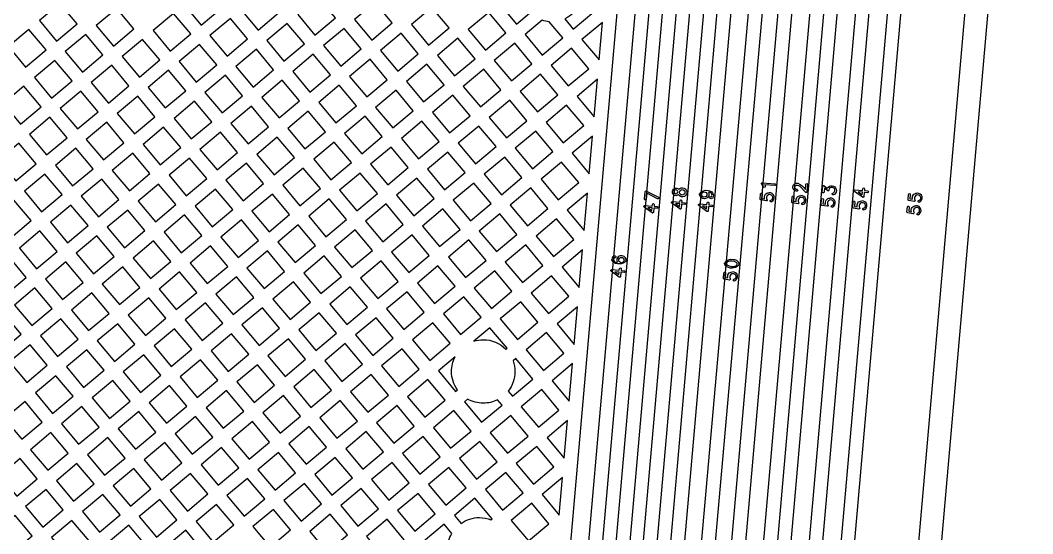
# Model space of a CAD drawing. Extents: x 592 to 965, y 89 to 353.
# Drawn here: x 671.8 to 677.47, y 162.27 to 165.14 of the extents above; entities that cross this region are included whole.
import ezdxf

# ---------------------------------------------------------------- set-up
doc = ezdxf.new("R2010")
doc.units = 0
doc.layers.add('bak_bak_ttr1-bcq8120', color=8, linetype='Continuous')
doc.layers.add('biaozhu1', color=4, linetype='Continuous')

msp = doc.modelspace()

# ---------------------------------------------------------------- linework, layer by layer
at = {"layer": 'bak_bak_ttr1-bcq8120'}
for p, q in [((675.0628, 165.1283), (674.9484, 165.0324)), ((675.0444, 164.9181), (675.0628, 165.1283)), ((674.9484, 165.0324), (675.0444, 164.9181)), ((675.0349, 164.8098), (674.9206, 164.7139)), ((675.0165, 164.5996), (675.0349, 164.8098)), ((674.9206, 164.7139), (675.0165, 164.5996)), ((675.007, 164.4914), (674.8926, 164.3954)), ((674.9886, 164.2809), (675.007, 164.4914)), ((674.8926, 164.3954), (674.9886, 164.2809)), ((674.9792, 164.1729), (674.8649, 164.077)), ((674.9608, 163.9627), (674.9792, 164.1729)), ((674.8649, 164.077), (674.9608, 163.9627)), ((674.9513, 163.8543), (674.837, 163.7584)), ((674.9329, 163.6441), (674.9513, 163.8543)), ((674.837, 163.7584), (674.9329, 163.6441)), ((674.9235, 163.536), (674.809, 163.4399)), ((674.905, 163.3255), (674.9235, 163.536)), ((674.809, 163.4399), (674.905, 163.3255)), ((674.2373, 163.2552), (674.1443, 163.1771)), ((674.8956, 163.2174), (674.7813, 163.1215)), ((674.8772, 163.0072), (674.8956, 163.2174)), ((674.7813, 163.1215), (674.8772, 163.0072)), ((674.8677, 162.8988), (674.7534, 162.8029)), ((674.8493, 162.6887), (674.8677, 162.8988)), ((674.7534, 162.8029), (674.8493, 162.6887)), ((674.8399, 162.5805), (674.7254, 162.4845)), ((674.8214, 162.37), (674.8399, 162.5805)), ((674.7254, 162.4845), (674.8214, 162.37))]:
    msp.add_line(p, q, dxfattribs=at)
for points in [[(673.9996, 131.6772), (673.4184, 138.3529, 0.202802), (673.3463, 138.489), (673.2181, 138.5964, -0.199128), (673.0804, 138.8606), (672.2593, 148.2537, 0.017113), (672.2539, 148.4519, -0.039821), (672.2661, 149.1216, -0.099203), (672.9533, 151.4668, 0.100668), (675.8944, 161.397), (676.3737, 166.876, 0.152457), (673.0656, 182.0024, -0.019293), (673.0643, 182.0049, -0.026028), (672.8267, 182.4844, -0.006369), (672.6688, 182.9035, -0.010433), (672.6684, 182.9048), (672.568, 183.1892, -0.026059), (672.3852, 183.8632, -0.055622), (672.2339, 185.3461), (672.2339, 185.3648)], [(672.3101, 185.3463, 0.093108), (672.7399, 182.931, 0.006371), (672.8972, 182.5134, 0.026097), (673.1321, 182.0399, -0.019203), (673.1334, 182.0374), (673.2033, 181.9132, -0.151027), (676.4497, 166.8693), (675.9704, 161.3904, -0.100695), (673.0193, 151.4286, 0.099104), (672.342, 149.1142, 0.002642), (672.338, 149.0716, -0.010688), (672.3379, 149.0703, 0.037153), (672.33, 148.4566, -0.017231), (672.3355, 148.2518), (673.1563, 138.8673, 0.199163), (673.2671, 138.6549), (673.3997, 138.5435, -0.196143), (673.4943, 138.3596), (674.0755, 131.6839, -0.24441)], [(673.656, 130.3634, 0.134951), (673.7698, 130.4545, -0.010365), (673.7821, 130.4707), (673.9281, 130.6531, 0.117095), (674.0893, 130.9941, 0.092369), (674.1552, 131.6698), (673.566, 138.4172, 0.202571), (673.4816, 138.5768), (673.3631, 138.6739, -0.199679), (673.2388, 138.9119), (672.4141, 148.3471, -0.043095), (672.418, 149.1082, -0.099118), (673.0873, 151.3941, 0.100705), (676.0465, 161.3863), (676.5256, 166.8627, 0.151028), (673.2699, 181.9506, -0.064524), (672.6871, 183.3951, -0.009781), (672.6316, 183.6256, -0.062544), (672.3898, 185.0627, -0.010738), (672.3864, 185.3446, -0.008233), (672.3863, 185.3458)], [(672.9546, 130.255), (673.0528, 130.3501), (673.6636, 131.0781, 0.198766), (673.8471, 131.6605), (673.278, 138.2039, 0.197561), (673.1439, 138.4596), (673.0292, 138.5558, -0.198985), (672.9224, 138.7607), (672.1106, 148.0437, -0.035371), (672.0938, 149.0777), (672.1004, 149.1768, -0.099164), (672.7951, 151.5485, 0.10071), (675.7173, 161.4148), (676.1964, 166.8915, 0.151029), (672.9817, 181.7887, -0.014202), (672.8131, 182.1099, -0.026806), (672.8114, 182.1135, -0.016277), (672.4047, 183.1949, -0.021433), (672.4038, 183.1979, -0.018314), (672.4029, 183.2004), (672.3738, 183.2873, -0.003328), (672.3527, 183.3689, -0.071669), (672.0812, 185.3103, -0.010882), (672.0811, 185.3117)], [(674.3503, 131.4985), (673.7421, 138.4535, 0.199156), (673.6052, 138.716), (673.5239, 138.7841, -0.201314), (673.4113, 139.0028), (672.6035, 148.2382, -0.021495), (672.5786, 148.8009, -0.016298), (672.5937, 149.0771, -0.024188), (672.5944, 149.0818, -0.025234), (672.5945, 149.0869), (672.5959, 149.0983, -0.098851), (673.2448, 151.311, 0.01664), (674.0147, 152.8832, 0.083893), (676.2233, 161.368), (676.703, 166.85, 0.151001), (673.4248, 182.0378, -0.021769), (673.1937, 182.4945), (673.1757, 182.5346, -0.048528), (672.8165, 183.6156), (672.8021, 183.6769, -0.062745), (672.5676, 185.0748, -0.003103), (672.5656, 185.1533, -0.017165), (672.5656, 185.1566)], [(671.7559, 149.234, -0.096675), (672.4942, 151.7075, 0.010848), (672.9913, 152.6938), (673.0775, 152.8749, 0.089488), (675.3634, 161.2753), (675.8573, 166.9214, 0.021032), (675.9539, 169.0602, 0.099026), (673.541, 179.8855, -0.066765), (673.5377, 179.8951, 0.067229), (673.528, 179.9241), (673.1203, 180.7963), (673.0288, 180.9811), (672.8826, 181.2638, 0.004782), (672.8503, 181.3236, -0.019197), (672.849, 181.3261), (672.7252, 181.5504, -0.02358), (672.6873, 181.6262, -0.030149), (671.9327, 183.6668, -0.018673)], [(672.0064, 183.6863, 0.030112), (672.757, 181.6569, 0.023636), (672.7918, 181.5874), (673.0292, 181.1517), (673.2249, 180.755), (673.5994, 179.951, -0.050793), (673.6116, 179.9143, -0.099014), (676.0301, 169.061, -0.021041), (675.9333, 166.9148), (675.4389, 161.2643, -0.089443), (673.1463, 152.8421), (673.0601, 152.661, -0.010846), (672.5616, 151.672, 0.096888), (671.831, 149.2208, 0.05542), (671.8148, 148.5391), (672.6708, 138.7144, 0.197387), (672.8176, 138.4343), (672.9331, 138.3373, -0.198696), (673.0553, 138.1025), (673.6132, 131.7057, -0.197471)], [(674.5393, 131.3917), (673.8974, 138.7314), (673.6506, 138.9384, -0.204166), (673.585, 139.0613), (672.7791, 148.2726, -0.013815), (672.7592, 148.6242, -0.007886), (672.7592, 148.6295, -0.028747), (672.7725, 149.0772, -0.099079), (673.4024, 151.2282, 0.04925), (675.3822, 156.0426, 0.051156), (676.4004, 161.352), (676.8803, 166.837, 0.151035), (673.5769, 182.1303, -0.02147), (673.3563, 182.5674), (673.2931, 182.7135, -0.009537), (673.1895, 182.9767, -0.00749), (673.1877, 182.9813, -0.023126), (673.0314, 183.4849, -0.007378)], [(672.7854, 183.4208, 0.064527), (673.3584, 182.0004, -0.151028), (676.6268, 166.8539), (676.1472, 161.3723, -0.100652), (673.1772, 151.3467, 0.099858), (672.5176, 149.0816, 0.042411), (672.5158, 148.3498), (673.3401, 138.9207, 0.205813), (673.4326, 138.7481), (673.5459, 138.6555, -0.202486), (673.6672, 138.426), (674.2564, 131.6787, -0.092115)], [(672.9577, 183.4657, 0.06453), (673.5134, 182.0876, -0.15105), (676.8037, 166.836), (676.3245, 161.359, -0.100667), (673.3347, 151.2636, 0.099078), (672.6966, 149.0839, -0.029934), (672.6958, 149.078, -0.024023), (672.6951, 149.0733, -0.025292), (672.6949, 149.0682, 0.016225), (672.6802, 148.7999, 0.02145), (672.7047, 148.247), (673.5129, 139.0063, 0.195897), (673.5892, 138.862), (673.6705, 138.7939, -0.199139), (673.8433, 138.4624), (674.4515, 131.5074, -0.043701)], [(671.5571, 183.3899), (671.7927, 182.7642), (671.938, 182.2858), (672.0832, 181.9014), (672.6273, 180.8941), (672.7812, 180.5829), (673.2741, 179.532), (673.5981, 178.7341), (673.6996, 178.4097), (673.8345, 178.0734, -0.020449), (673.8609, 177.9985), (674.5983, 175.6146, -0.021391), (674.7939, 174.8694, -0.018068), (674.7945, 174.8669), (675.0457, 173.7033), (675.0884, 173.4515, -0.06386), (675.3905, 165.9562), (674.9961, 161.4556, -0.013295), (674.8352, 160.0732, -0.015157), (674.835, 160.0711), (674.7293, 159.4048, -0.004162), (674.6552, 158.9945), (674.2942, 157.5273, -0.018508), (673.8563, 155.9948)], [(672.4768, 183.2194, 0.016253), (672.8811, 182.1442, 0.014237), (673.0481, 181.8261, -0.151029), (676.2723, 166.8849), (675.7927, 161.4037, -0.100663), (672.8625, 151.513, 0.099115), (672.1764, 149.1712), (672.1699, 149.0731, 0.035525), (672.1869, 148.0454), (672.9984, 138.7673, 0.199015), (673.0781, 138.6142), (673.1929, 138.518, -0.200551), (673.3543, 138.2057), (673.9231, 131.6671, -0.198631)], [(671.9076, 148.6172), (671.942, 149.1748, -0.10023), (672.6979, 151.7343, 0.006003), (673.1097, 152.5354, -0.009108), (673.1101, 152.5363, 0.07953), (675.4645, 160.4819), (676.0957, 167.6056, 0.120524), (673.689, 180.0303), (673.3987, 180.6097, 0.00477), (673.1949, 181.0026, -0.011748), (673.1942, 181.004), (672.9796, 181.4076), (672.8738, 181.5973, -0.084497), (672.8695, 181.6094), (672.8526, 181.6885, 0.075143), (672.8292, 181.7489), (672.7285, 181.9278, -0.029876), (672.6921, 182.0021, -0.017103), (672.2596, 183.1475)], [(672.3328, 183.1689, 0.017099), (672.7636, 182.0286, 0.02755), (672.7934, 181.9677, -0.019357), (672.7949, 181.9653), (672.8972, 181.7833, -0.074734), (672.9276, 181.7017), (672.9432, 181.6294), (673.0466, 181.4441), (673.4682, 180.6411), (673.7589, 180.0608, -0.120663), (676.1707, 167.5857), (675.54, 160.4711, -0.079525), (673.1787, 152.5029, -0.006014), (672.7653, 151.6986, -0.011188), (672.7646, 151.6973, -0.023553), (672.7631, 151.6942, 0.108335), (672.0023, 148.9507), (671.9839, 148.6162), (672.8524, 138.6848, 0.199654), (672.9294, 138.5398), (673.0981, 138.3981, -0.203871), (673.2005, 138.1942), (673.7706, 131.6586, -0.198293)], [(673.5216, 183.1037, 0.009854), (673.6236, 182.8449, -0.008348), (673.6257, 182.8396), (673.68, 182.7145, 0.02177), (673.89, 182.2991, -0.008749), (673.8928, 182.2939, -0.048846), (676.0002, 177.5045, -0.101417), (677.2337, 166.7963), (676.7546, 161.3204, -0.100851), (673.7066, 151.0427, 0.097985), (673.1268, 149.0462, 0.029084), (673.1148, 148.6345, -0.007857), (673.1148, 148.6293, 0.013705), (673.1336, 148.2999, -0.009848), (673.1343, 148.2932), (673.9328, 139.1658), (674.1796, 138.9589, -0.204326), (674.2453, 138.8359), (674.8944, 131.4118, -0.043151)], [(673.7845, 156.0205, 0.01851), (674.2207, 157.5478), (674.5807, 159.0107, 0.004154), (674.6544, 159.4189, -0.010247), (674.6546, 159.4201, 0.004898), (674.7329, 159.9032, -0.010036), (674.7331, 159.9044), (674.7595, 160.0818, 0.013509), (674.922, 161.4824, -0.014147), (674.9222, 161.4843, -0.009856), (674.9239, 161.4975), (675.3145, 165.963, 0.063883), (675.0128, 173.4416)], [(675.0348, 172.6384, -0.021905), (675.2833, 170.0838, -0.177087), (675.2757, 170.0588, -0.174435), (675.2856, 170.035, -0.034705), (675.2131, 165.9722), (674.8187, 161.4704, -0.013308), (674.6587, 160.0961), (674.5536, 159.4341, -0.004071), (674.4817, 159.0357, -0.022558), (674.4811, 159.0324), (674.1215, 157.5711, -0.01851), (673.6873, 156.051)], [(675.4363, 172.123, -0.020492), (675.6319, 169.7026, -0.015601), (675.6474, 167.8536), (675.6332, 167.3822, -0.027765), (675.613, 166.7515), (675.1452, 161.4084, -0.007113), (675.0653, 160.6514, -0.015768), (675.0651, 160.6492, -0.005751), (674.9861, 160.0492, -0.029005), (674.9852, 160.0449, -0.023109), (674.9848, 160.0415), (674.9151, 159.5851), (674.8012, 158.9356), (674.3975, 157.1702), (674.0872, 156.1036, -0.009683)], [(674.0812, 156.3556), (674.3248, 157.1934, 0.014145), (674.3432, 157.2653), (674.7414, 159.0266), (674.8525, 159.675), (674.9106, 160.06, 0.005729), (674.9892, 160.656, -0.015759), (674.9894, 160.6582, 0.007175), (675.0697, 161.4196, -0.029645), (675.0704, 161.4239), (675.5372, 166.7595, 0.027774), (675.557, 167.382, -0.025136), (675.5571, 167.3857, 0.003043), (675.5688, 167.7446, -0.015475), (675.5688, 167.7468), (675.5713, 167.8581, 0.036058), (675.361, 172.1112, -0.017011)], [(674.4906, 152.328, 0.073346), (676.7202, 159.8771), (676.7208, 159.8839, -0.058275), (676.722, 159.8897, 0.001461), (676.7433, 160.0442), (676.744, 160.0519, -0.056197), (676.7451, 160.0575, 0.000838), (676.7567, 160.1441), (676.7574, 160.1527, -0.055413), (676.7585, 160.1581, 0.002971), (676.7981, 160.4754), (676.7992, 160.4877, -0.052136), (676.8002, 160.4928, 0.007617), (676.8843, 161.31), (677.3637, 166.7897, 0.007614), (677.4228, 167.6087, -0.052197), (677.4227, 167.614), (677.4509, 168.229, 0.006292), (677.4653, 168.9073), (677.4619, 169.6271, 0.011838), (677.4086, 170.9029, -0.077692)], [(672.8782, 152.811, 0.055503), (674.6797, 157.9954, 0.010914), (674.8042, 158.6041, -0.019632), (674.8048, 158.6069), (674.8917, 159.0009), (675.0175, 159.7444, -0.007919), (675.0803, 160.1174, 0.003698), (675.1263, 160.4742, -0.010178), (675.1264, 160.4754, 0.005283), (675.1853, 161.0095, -0.010457), (675.1855, 161.0108, 0.002851), (675.2114, 161.2865, -0.010389), (675.2115, 161.2878), (675.7055, 166.9344, 0.043155), (675.7083, 169.7052, -0.020659), (675.7081, 169.7082), (675.7028, 169.8311, 0.007211), (675.6531, 170.6864, -0.011017)], [(675.7292, 170.6905, -0.007211), (675.779, 169.833, -0.010839), (675.779, 169.8317), (675.7843, 169.7103, -0.043132), (675.7814, 166.9278), (675.261, 161.0007, -0.005283), (675.2019, 160.465, -0.010616), (675.2017, 160.4637, -0.003661), (675.1561, 160.1094, -0.027013), (675.1556, 160.1054, 0.007983), (675.0926, 159.7318, -0.010647), (675.0924, 159.7304), (674.95, 158.902), (674.879, 158.5892, -0.010933), (674.7534, 157.9762, -0.056062), (672.922, 152.726, -0.008808)], [(674.1443, 163.1771), (674.2405, 163.0624), (674.2505, 163.0707, -0.155795), (674.2176, 163.1738, -0.119455), (674.2373, 163.2552)]]:
    msp.add_lwpolyline(points, format="xyb", dxfattribs=at)
for points in [[(672.719, 165.2275), (672.8154, 165.1126), (672.9302, 165.209), (672.8338, 165.3238)], [(673.0376, 165.1996), (673.1339, 165.0847), (673.2487, 165.181), (673.1523, 165.2959)], [(673.356, 165.1716), (673.4523, 165.0569), (673.5671, 165.1533), (673.4708, 165.268)], [(671.9089, 165.1379), (672.0053, 165.023), (672.1202, 165.1194), (672.0238, 165.2342)], [(673.6745, 165.1439), (673.7708, 165.029), (673.8857, 165.1254), (673.7893, 165.2403)], [(673.993, 165.116), (674.0894, 165.0012), (674.2041, 165.0974), (674.1077, 165.2122)], [(672.2275, 165.11), (672.3238, 164.9953), (672.4385, 165.0915), (672.3422, 165.2062)], [(672.5458, 165.0821), (672.6422, 164.9673), (672.757, 165.0637), (672.6606, 165.1785)], [(674.3114, 165.088), (674.4077, 164.9733), (674.5226, 165.0697), (674.4263, 165.1844)], [(672.8644, 165.0543), (672.9607, 164.9394), (673.0756, 165.0358), (672.9792, 165.1506)], [(673.1829, 165.0264), (673.2792, 164.9117), (673.3939, 165.0079), (673.2976, 165.1226)], [(671.7357, 164.9925), (671.8321, 164.8777), (671.9469, 164.974), (671.8506, 165.0889)], [(672.0543, 164.9647), (672.1505, 164.85), (672.2654, 164.9463), (672.1691, 165.061)], [(673.5012, 164.9985), (673.5976, 164.8837), (673.7124, 164.98), (673.6161, 165.0949)], [(673.8198, 164.9706), (673.9162, 164.8558), (674.031, 164.9522), (673.9347, 165.067)], [(672.3727, 164.9369), (672.4691, 164.8221), (672.5838, 164.9183), (672.4874, 165.0332)], [(672.6912, 164.9089), (672.7875, 164.7941), (672.9024, 164.8904), (672.806, 165.0053)], [(674.1384, 164.9428), (674.2347, 164.8281), (674.3493, 164.9243), (674.2531, 165.039)], [(674.4567, 164.9149), (674.553, 164.8001), (674.6679, 164.8965), (674.5716, 165.0113)], [(674.7753, 164.8871), (674.8717, 164.7723), (674.9864, 164.8686), (674.8901, 164.9834)], [(673.0097, 164.881), (673.106, 164.7663), (673.2208, 164.8627), (673.1245, 164.9774)], [(673.3281, 164.8533), (673.4245, 164.7384), (673.5392, 164.8347), (673.4429, 164.9495)], [(671.881, 164.8193), (671.9773, 164.7046), (672.0922, 164.801), (671.9959, 164.9157)], [(672.1995, 164.7916), (672.2959, 164.6767), (672.4107, 164.7731), (672.3144, 164.8879)], [(673.6466, 164.8253), (673.7429, 164.7105), (673.8578, 164.8068), (673.7614, 164.9217)], [(673.9651, 164.7974), (674.0614, 164.6827), (674.1763, 164.7791), (674.08, 164.8938)], [(672.5181, 164.7637), (672.6145, 164.6489), (672.7291, 164.7451), (672.6328, 164.8599)], [(672.8365, 164.7357), (672.9328, 164.621), (673.0476, 164.7173), (672.9513, 164.8321)], [(674.2836, 164.7697), (674.38, 164.6549), (674.4947, 164.7511), (674.3983, 164.8659)], [(674.602, 164.7417), (674.6984, 164.6268), (674.8133, 164.7233), (674.7169, 164.8381)], [(671.7079, 164.674), (671.8042, 164.5593), (671.9189, 164.6556), (671.8227, 164.7703)], [(673.155, 164.708), (673.2513, 164.5931), (673.3661, 164.6895), (673.2698, 164.8043)], [(673.4735, 164.6801), (673.5699, 164.5652), (673.6846, 164.6615), (673.5882, 164.7763)], [(672.0263, 164.6462), (672.1226, 164.5314), (672.2375, 164.6277), (672.1411, 164.7426)], [(672.3449, 164.6184), (672.4412, 164.5035), (672.5561, 164.5999), (672.4597, 164.7147)], [(673.7919, 164.6521), (673.8882, 164.5373), (674.003, 164.6337), (673.9068, 164.7485)], [(674.1104, 164.6243), (674.2067, 164.5095), (674.3216, 164.6059), (674.2253, 164.7207)], [(672.6634, 164.5905), (672.7597, 164.4758), (672.8744, 164.572), (672.7781, 164.6867)], [(672.9817, 164.5626), (673.0781, 164.4478), (673.1929, 164.5441), (673.0966, 164.659)], [(674.429, 164.5965), (674.5253, 164.4817), (674.64, 164.5779), (674.5436, 164.6927)], [(674.7474, 164.5685), (674.8436, 164.4538), (674.9585, 164.5502), (674.8623, 164.6649)], [(671.8532, 164.501), (671.9495, 164.3861), (672.0643, 164.4824), (671.9679, 164.5972)], [(673.3003, 164.5347), (673.3967, 164.4199), (673.5115, 164.5162), (673.4151, 164.6311)], [(673.6188, 164.5068), (673.7151, 164.3921), (673.8298, 164.4884), (673.7336, 164.6031)], [(672.1716, 164.473), (672.268, 164.3581), (672.3829, 164.4545), (672.2865, 164.5694)], [(672.4902, 164.4451), (672.5865, 164.3304), (672.7013, 164.4268), (672.6051, 164.5415)], [(673.9372, 164.479), (674.0335, 164.3642), (674.1484, 164.4605), (674.052, 164.5753)], [(674.2557, 164.4511), (674.3521, 164.3363), (674.467, 164.4327), (674.3706, 164.5475)], [(672.8087, 164.4174), (672.905, 164.3026), (673.0197, 164.3988), (672.9234, 164.5136)], [(673.1271, 164.3894), (673.2234, 164.2745), (673.3383, 164.3709), (673.2419, 164.4858)], [(674.5743, 164.4233), (674.6706, 164.3086), (674.7852, 164.4048), (674.689, 164.5195)], [(671.6799, 164.3556), (671.7763, 164.2407), (671.8912, 164.3371), (671.7948, 164.452)], [(671.9985, 164.3277), (672.0949, 164.2129), (672.2096, 164.3092), (672.1133, 164.424)], [(673.4456, 164.3615), (673.5419, 164.2468), (673.6567, 164.3431), (673.5605, 164.4579)], [(673.7641, 164.3337), (673.8604, 164.2189), (673.9751, 164.3152), (673.8788, 164.43)], [(672.317, 164.2998), (672.4132, 164.185), (672.5281, 164.2814), (672.4318, 164.3962)], [(672.6355, 164.272), (672.7318, 164.1572), (672.8467, 164.2536), (672.7503, 164.3684)], [(674.0825, 164.3058), (674.1789, 164.1909), (674.2937, 164.2873), (674.1974, 164.4021)], [(674.4011, 164.2779), (674.4973, 164.1632), (674.6122, 164.2596), (674.5159, 164.3743)], [(672.954, 164.2442), (673.0504, 164.1293), (673.1651, 164.2256), (673.0687, 164.3404)], [(673.2724, 164.2162), (673.3687, 164.1014), (673.4836, 164.1978), (673.3873, 164.3125)], [(674.7196, 164.2502), (674.8159, 164.1353), (674.9306, 164.2316), (674.8342, 164.3464)], [(671.8253, 164.1824), (671.9216, 164.0675), (672.0365, 164.1639), (671.9401, 164.2787)], [(672.1439, 164.1545), (672.2401, 164.0398), (672.3549, 164.1361), (672.2586, 164.2508)], [(673.5909, 164.1884), (673.6872, 164.0736), (673.8021, 164.1699), (673.7057, 164.2848)], [(673.9094, 164.1605), (674.0058, 164.0457), (674.1205, 164.1419), (674.0241, 164.2568)], [(672.4622, 164.1267), (672.5586, 164.0118), (672.6734, 164.1082), (672.5771, 164.2231)], [(672.7808, 164.0988), (672.8772, 163.984), (672.992, 164.0804), (672.8957, 164.1952)], [(674.2278, 164.1326), (674.3241, 164.0178), (674.439, 164.1142), (674.3427, 164.2289)], [(674.5463, 164.1048), (674.6427, 163.99), (674.7576, 164.0864), (674.6612, 164.2012)], [(671.6522, 164.0372), (671.7486, 163.9223), (671.8633, 164.0185), (671.7669, 164.1334)], [(673.0994, 164.071), (673.1957, 163.9562), (673.3103, 164.0524), (673.214, 164.1672)], [(673.4177, 164.043), (673.514, 163.9282), (673.6289, 164.0246), (673.5325, 164.1394)], [(671.9706, 164.0091), (672.0669, 163.8944), (672.1817, 163.9908), (672.0855, 164.1055)], [(672.2891, 163.9814), (672.3855, 163.8666), (672.5002, 163.9629), (672.4038, 164.0777)], [(673.7362, 164.0152), (673.8326, 163.9004), (673.9474, 163.9967), (673.851, 164.1116)], [(674.0548, 163.9873), (674.151, 163.8726), (674.2657, 163.9689), (674.1695, 164.0836)], [(672.6076, 163.9535), (672.7039, 163.8386), (672.8188, 163.935), (672.7224, 164.0498)], [(672.9261, 163.9256), (673.0224, 163.8109), (673.1373, 163.9072), (673.041, 164.022)], [(674.3731, 163.9595), (674.4694, 163.8446), (674.5843, 163.941), (674.4879, 164.0558)], [(674.6917, 163.9316), (674.788, 163.8168), (674.9029, 163.9132), (674.8065, 164.028)], [(673.2446, 163.8978), (673.341, 163.783), (673.4556, 163.8792), (673.3593, 163.9941)], [(673.563, 163.8699), (673.6594, 163.755), (673.7742, 163.8514), (673.6779, 163.9662)], [(671.7976, 163.8639), (671.8938, 163.7492), (672.0085, 163.8454), (671.9122, 163.9602)], [(672.1159, 163.836), (672.2122, 163.7212), (672.3271, 163.8176), (672.2307, 163.9324)], [(673.8816, 163.842), (673.9778, 163.7273), (674.0927, 163.8236), (673.9964, 163.9383)], [(674.2, 163.8142), (674.2964, 163.6994), (674.4111, 163.7956), (674.3147, 163.9105)], [(672.4344, 163.8082), (672.5308, 163.6934), (672.6455, 163.7896), (672.5492, 163.9045)], [(672.7529, 163.7802), (672.8492, 163.6655), (672.9641, 163.7619), (672.8678, 163.8766)], [(673.0714, 163.7525), (673.1678, 163.6377), (673.2826, 163.7341), (673.1863, 163.8489)], [(674.5184, 163.7862), (674.6148, 163.6714), (674.7296, 163.7678), (674.6333, 163.8826)], [(671.6244, 163.7186), (671.7207, 163.6039), (671.8355, 163.7003), (671.7392, 163.815)], [(673.39, 163.7247), (673.4863, 163.6098), (673.601, 163.706), (673.5046, 163.8209)], [(673.7083, 163.6966), (673.8046, 163.5819), (673.9195, 163.6783), (673.8232, 163.793)], [(671.9428, 163.6909), (672.0392, 163.576), (672.1538, 163.6722), (672.0575, 163.7871)], [(672.2612, 163.6628), (672.3576, 163.548), (672.4724, 163.6444), (672.3761, 163.7592)], [(674.0268, 163.6689), (674.1232, 163.5541), (674.238, 163.6504), (674.1416, 163.7653)], [(674.3454, 163.641), (674.4417, 163.5262), (674.5564, 163.6224), (674.46, 163.7373)], [(672.5798, 163.635), (672.6761, 163.5202), (672.7908, 163.6165), (672.6945, 163.7313)], [(672.8982, 163.6071), (672.9945, 163.4923), (673.1094, 163.5887), (673.013, 163.7035)], [(674.6638, 163.613), (674.76, 163.4983), (674.8749, 163.5947), (674.7786, 163.7094)], [(671.7696, 163.5455), (671.866, 163.4307), (671.9808, 163.527), (671.8845, 163.6419)], [(673.2167, 163.5793), (673.3131, 163.4645), (673.4279, 163.5608), (673.3316, 163.6757)], [(673.5353, 163.5514), (673.6316, 163.4367), (673.7462, 163.5329), (673.65, 163.6477)], [(672.0882, 163.5176), (672.1845, 163.4028), (672.2992, 163.499), (672.2028, 163.6138)], [(672.4065, 163.4896), (672.5028, 163.3748), (672.6177, 163.4712), (672.5214, 163.586)], [(673.8536, 163.5235), (673.9499, 163.4087), (674.0648, 163.5051), (673.9684, 163.6199)], [(674.1722, 163.4957), (674.2685, 163.3809), (674.3833, 163.4772), (674.287, 163.592)], [(672.7251, 163.4619), (672.8214, 163.3471), (672.9361, 163.4433), (672.8398, 163.5581)], [(673.0435, 163.4339), (673.1399, 163.3191), (673.2547, 163.4155), (673.1584, 163.5303)], [(674.4907, 163.4678), (674.587, 163.3531), (674.7016, 163.4493), (674.6054, 163.564)], [(671.5964, 163.4002), (671.6928, 163.2853), (671.8076, 163.3817), (671.7113, 163.4966)], [(671.915, 163.3723), (672.0113, 163.2575), (672.1262, 163.3538), (672.0298, 163.4687)], [(673.3621, 163.4061), (673.4583, 163.2914), (673.5732, 163.3877), (673.4769, 163.5025)], [(673.6805, 163.3784), (673.7769, 163.2635), (673.8916, 163.3597), (673.7952, 163.4746)], [(672.2335, 163.3444), (672.3298, 163.2297), (672.4445, 163.3259), (672.3482, 163.4406)], [(672.5518, 163.3165), (672.6481, 163.2017), (672.763, 163.2981), (672.6667, 163.4129)], [(673.9989, 163.3503), (674.0953, 163.2355), (674.2102, 163.3319), (674.1138, 163.4467)], [(672.8704, 163.2887), (672.9667, 163.1738), (673.0815, 163.2701), (672.9851, 163.385)], [(673.1888, 163.2607), (673.2851, 163.146), (673.4, 163.2424), (673.3037, 163.3571)], [(674.6359, 163.2947), (674.7323, 163.1799), (674.847, 163.2761), (674.7506, 163.391)], [(671.7418, 163.227), (671.8381, 163.1121), (671.953, 163.2085), (671.8566, 163.3233)], [(672.0603, 163.1991), (672.1566, 163.0843), (672.2715, 163.1807), (672.1751, 163.2954)], [(673.5073, 163.233), (673.6037, 163.1182), (673.7185, 163.2145), (673.6222, 163.3294)], [(673.8259, 163.2051), (673.9223, 163.0903), (674.0369, 163.1865), (673.9405, 163.3013)], [(672.3788, 163.1713), (672.4751, 163.0565), (672.5898, 163.1527), (672.4935, 163.2675)], [(672.6971, 163.1433), (672.7935, 163.0285), (672.9084, 163.1249), (672.812, 163.2397)], [(673.0157, 163.1155), (673.112, 163.0007), (673.2267, 163.097), (673.1305, 163.2117)], [(673.3341, 163.0876), (673.4304, 162.9728), (673.5453, 163.0692), (673.4489, 163.184)], [(671.8871, 163.0538), (671.9834, 162.939), (672.0983, 163.0353), (672.0019, 163.1501)], [(672.2056, 163.026), (672.3019, 162.9112), (672.4167, 163.0075), (672.3204, 163.1223)], [(673.6527, 163.0598), (673.749, 162.9449), (673.8639, 163.0413), (673.7675, 163.1562)], [(673.9712, 163.0319), (674.0675, 162.9172), (674.1821, 163.0134), (674.0859, 163.1281)], [(672.5241, 162.9981), (672.6205, 162.8833), (672.7351, 162.9795), (672.6388, 163.0943)], [(672.8425, 162.9701), (672.9387, 162.8554), (673.0536, 162.9518), (672.9574, 163.0665)], [(674.6081, 162.9762), (674.7045, 162.8613), (674.8193, 162.9577), (674.7229, 163.0725)], [(671.714, 162.9085), (671.8103, 162.7937), (671.925, 162.89), (671.8287, 163.0048)], [(673.161, 162.9424), (673.2573, 162.8275), (673.3721, 162.9238), (673.2757, 163.0386)], [(673.4794, 162.9144), (673.5758, 162.7996), (673.6907, 162.896), (673.5943, 163.0108)], [(672.0324, 162.8806), (672.1287, 162.7658), (672.2436, 162.8622), (672.1472, 162.977)], [(672.3509, 162.8528), (672.4473, 162.7379), (672.5621, 162.8343), (672.4657, 162.9491)], [(673.798, 162.8866), (673.8943, 162.7719), (674.0091, 162.8682), (673.9129, 162.9829)], [(674.1165, 162.8588), (674.2128, 162.744), (674.3275, 162.8402), (674.2311, 162.955)], [(672.6694, 162.8249), (672.7657, 162.7102), (672.8804, 162.8064), (672.7841, 162.9211)], [(672.9877, 162.797), (673.0841, 162.6822), (673.199, 162.7785), (673.1026, 162.8934)], [(674.4348, 162.8308), (674.5312, 162.7159), (674.6461, 162.8123), (674.5497, 162.9272)], [(671.8593, 162.7354), (671.9556, 162.6206), (672.0703, 162.7168), (671.974, 162.8316)], [(673.3063, 162.7692), (673.4027, 162.6543), (673.5174, 162.7506), (673.421, 162.8654)], [(673.6248, 162.7412), (673.721, 162.6265), (673.8359, 162.7229), (673.7396, 162.8376)], [(672.1777, 162.7074), (672.2741, 162.5926), (672.3889, 162.689), (672.2925, 162.8038)], [(672.4963, 162.6796), (672.5925, 162.5649), (672.7073, 162.6612), (672.6111, 162.7759)], [(673.9432, 162.7135), (674.0396, 162.5986), (674.1545, 162.695), (674.0581, 162.8099)], [(674.2618, 162.6856), (674.3582, 162.5708), (674.4728, 162.667), (674.3765, 162.7818)], [(672.8147, 162.6518), (672.9111, 162.537), (673.0257, 162.6332), (672.9293, 162.748)], [(673.1331, 162.6238), (673.2294, 162.5089), (673.3443, 162.6053), (673.2479, 162.7202)], [(674.5802, 162.6576), (674.6764, 162.5428), (674.7913, 162.6393), (674.6951, 162.754)], [(671.686, 162.5899), (671.7823, 162.4752), (671.8972, 162.5716), (671.8009, 162.6864)], [(672.0046, 162.5622), (672.101, 162.4474), (672.2157, 162.5436), (672.1193, 162.6585)], [(673.4517, 162.5959), (673.5479, 162.4812), (673.6626, 162.5775), (673.5664, 162.6922)], [(673.77, 162.5681), (673.8664, 162.4533), (673.9812, 162.5497), (673.8849, 162.6645)], [(672.323, 162.5342), (672.4193, 162.4195), (672.5341, 162.5159), (672.4379, 162.6306)], [(672.6415, 162.5065), (672.7379, 162.3916), (672.8527, 162.488), (672.7563, 162.6028)], [(674.0886, 162.5403), (674.185, 162.4254), (674.2998, 162.5218), (674.2034, 162.6366)], [(674.4072, 162.5124), (674.5034, 162.3977), (674.6181, 162.4939), (674.5218, 162.6086)], [(672.96, 162.4786), (673.0564, 162.3638), (673.1711, 162.46), (673.0747, 162.5748)], [(673.2784, 162.4506), (673.3747, 162.3359), (673.4895, 162.4323), (673.3933, 162.547)], [(671.8313, 162.4168), (671.9277, 162.302), (672.0426, 162.3984), (671.9462, 162.5132)], [(673.5969, 162.4229), (673.6933, 162.308), (673.808, 162.4043), (673.7116, 162.5191)], [(673.9154, 162.3949), (674.0117, 162.28), (674.1266, 162.3764), (674.0302, 162.4913)], [(672.15, 162.389), (672.2462, 162.2743), (672.3609, 162.3705), (672.2647, 162.4852)], [(672.4683, 162.3611), (672.5646, 162.2463), (672.6795, 162.3427), (672.5831, 162.4575)], [(674.5524, 162.3393), (674.6488, 162.2245), (674.7634, 162.3207), (674.667, 162.4355)], [(672.7868, 162.3333), (672.8832, 162.2184), (672.998, 162.3148), (672.9017, 162.4296)], [(673.1054, 162.3054), (673.2016, 162.1907), (673.3163, 162.2869), (673.22, 162.4016)], [(671.6581, 162.2715), (671.7545, 162.1566), (671.8693, 162.253), (671.7729, 162.3678)], [(671.9767, 162.2436), (672.0729, 162.1289), (672.1878, 162.2253), (672.0916, 162.34)], [(673.4236, 162.2775), (673.52, 162.1626), (673.6349, 162.259), (673.5385, 162.3739)], [(673.7422, 162.2496), (673.8386, 162.1348), (673.9533, 162.2311), (673.857, 162.3459)], [(672.2952, 162.2159), (672.3916, 162.1011), (672.5063, 162.1973), (672.4099, 162.3122)], [(672.6136, 162.1879), (672.71, 162.0731), (672.8248, 162.1694), (672.7285, 162.2843)]]:
    msp.add_lwpolyline(points, close=True, dxfattribs=at)
for points in [[(674.4847, 165.2334), (674.581, 165.1187), (674.655, 165.1808, -0.205431), (674.5997, 165.3096, -0.026452), (674.6007, 165.3283), (674.5995, 165.3297)], [(674.8515, 165.1479), (674.8995, 165.0908), (675.0142, 165.187), (674.9494, 165.2642, -0.224523)], [(674.63, 165.0603), (674.7263, 164.9455), (674.8411, 165.0418), (674.7652, 165.1322, -0.058177), (674.7247, 165.1398)], [(674.3427, 163.3436, -0.07541), (674.3954, 163.3516, -0.200816), (674.522, 163.2986), (674.5286, 163.3041), (674.4323, 163.4188)], [(674.5348, 163.0635), (674.5591, 163.0345), (674.6739, 163.1309), (674.5776, 163.2457), (674.5629, 163.2334, -0.085751), (674.5732, 163.1738, -0.168882)], [(674.2895, 163.004), (674.3859, 162.8892), (674.5007, 162.9856), (674.4758, 163.0152, -0.118005), (674.3954, 162.996, -0.129883), (674.3075, 163.0192)], [(674.2339, 162.367), (674.2708, 162.3231, -0.155174), (674.3735, 162.3558, -0.094213), (674.4387, 162.3434), (674.4451, 162.3487), (674.3488, 162.4634)], [(674.0607, 162.2217), (674.157, 162.1069), (674.1993, 162.1424, -0.05039), (674.1957, 162.178, -0.130548), (674.2191, 162.2662), (674.1756, 162.3181)]]:
    msp.add_lwpolyline(points, format="xyb", close=True, dxfattribs=at)
at = {"layer": 'biaozhu1'}
for p, q in [((676.4954, 164.1793), (676.518, 164.1627)), ((675.3172, 164.0918), (675.3398, 164.0751)), ((675.4721, 164.1134), (675.4946, 164.0968)), ((675.6239, 164.1003), (675.6465, 164.0836)), ((675.1328, 163.7324), (675.1553, 163.7157))]:
    msp.add_line(p, q, dxfattribs=at)
for points in [[(675.4547, 164.176, -0.775867), (675.4905, 164.1928, -1.434691), (675.5144, 164.1513)], [(675.4827, 164.1858, 0.611459), (675.4656, 164.1855), (675.4648, 164.176)], [(675.9552, 164.2221, -0.702192), (675.9592, 164.2305), (676.0289, 164.2245, -1), (676.028, 164.2145), (675.9717, 164.2194)], [(675.9753, 164.2123, -1.52269), (675.9638, 164.2133), (675.9552, 164.2221)], [(675.9717, 164.2194, -0.069099), (675.9725, 164.2183), (675.9753, 164.2123)], [(676.1304, 164.202, -0.534531), (676.1577, 164.2275, -0.132456), (676.1998, 164.1924)], [(676.1505, 164.1837, -0.326013), (676.1308, 164.1994, -0.138271), (676.1304, 164.202)], [(676.1412, 164.2111, 0.570486), (676.1514, 164.1937, -1), (676.1505, 164.1837)], [(676.1998, 164.1924), (676.2024, 164.2215, -1), (676.2123, 164.2206), (676.2088, 164.1808, -0.646517), (676.2003, 164.1777), (676.1699, 164.2087, 0.340967), (676.1412, 164.2111)], [(676.2941, 164.179), (676.2968, 164.2102, -0.602023), (676.3049, 164.2139), (676.3227, 164.2, -1.208842), (676.3634, 164.1654)], [(676.306, 164.2003), (676.3041, 164.1782, -1), (676.2941, 164.179)], [(676.3588, 164.2004, 0.373031), (676.3325, 164.1973), (676.3319, 164.1902, -0.602023), (676.3238, 164.1865), (676.306, 164.2003)], [(676.3634, 164.1654), (676.3566, 164.1632, -1), (676.3535, 164.1727, 0.637745), (676.3588, 164.2004)], [(675.2986, 164.14), (675.3021, 164.1798, -0.540193), (675.3094, 164.1839), (675.3766, 164.1493, -1), (675.372, 164.1404), (675.3114, 164.1716)], [(675.3114, 164.1716), (675.3086, 164.1392, -1), (675.2986, 164.14)], [(675.5144, 164.1513, -0.274862), (675.488, 164.1645, -0.647213), (675.4549, 164.1741, -0.098774), (675.4547, 164.176)], [(675.6068, 164.1656, -0.37884), (675.6546, 164.1864, -0.576904), (675.6817, 164.1458, -0.206346), (675.6787, 164.1432), (675.6719, 164.141)], [(675.657, 164.1755, -0.596368), (675.6345, 164.1411, -0.359621), (675.607, 164.1638, -0.096336), (675.6068, 164.1656)], [(675.6719, 164.141, -1.487199), (675.6736, 164.1521, 0.775815), (675.657, 164.1755)], [(676.0108, 164.1606, 0.818089), (675.9843, 164.1369, -0.740301), (675.9799, 164.1284), (675.9502, 164.1338, -0.393982), (675.9462, 164.1393)], [(675.9462, 164.1393), (675.9486, 164.1677, -1), (675.9586, 164.1668), (675.9565, 164.1429), (675.9714, 164.1401, -0.524332), (675.9963, 164.1741)], [(676.0087, 164.1234, -1), (676.0055, 164.1329, 0.637789), (676.0108, 164.1606)], [(676.1235, 164.1238), (676.126, 164.1521, -1), (676.136, 164.1513), (676.1339, 164.1273), (676.1488, 164.1246, -0.524332), (676.1737, 164.1585)], [(676.1882, 164.145, 0.818089), (676.1617, 164.1214, -0.740301), (676.1572, 164.1129), (676.1276, 164.1183, -0.393982), (676.1235, 164.1238)], [(676.186, 164.1079, -1), (676.1829, 164.1174, 0.637789), (676.1882, 164.145)], [(676.288, 164.1094), (676.2905, 164.1378, -1), (676.3005, 164.1369), (676.2984, 164.113), (676.3133, 164.1102, -0.524332), (676.3382, 164.1441)], [(676.3527, 164.1307, 0.818089), (676.3261, 164.107, -0.740301), (676.3217, 164.0985), (676.2921, 164.1039, -0.393982), (676.288, 164.1094)], [(676.8395, 164.1582, 0.818477), (676.813, 164.1345, -0.738337), (676.8086, 164.126), (676.7789, 164.1315, -0.393259), (676.7749, 164.1369)], [(676.7749, 164.1369), (676.7774, 164.1653, -1), (676.7873, 164.1644), (676.7852, 164.1405), (676.8001, 164.1377, -0.524493), (676.825, 164.1717)], [(676.8374, 164.121, -1), (676.8342, 164.1305, 0.637745), (676.8395, 164.1582)], [(676.3505, 164.0935, -1), (676.3474, 164.103, 0.637789), (676.3527, 164.1307)], [(676.4651, 164.0939), (676.4676, 164.1223, -1), (676.4776, 164.1214), (676.4755, 164.0975), (676.4904, 164.0947, -0.524332), (676.5153, 164.1286)], [(676.5298, 164.1152, 0.818089), (676.5033, 164.0915, -0.740301), (676.4988, 164.083), (676.4692, 164.0884, -0.393982), (676.4651, 164.0939)], [(676.5276, 164.078, -1), (676.5245, 164.0875, 0.637789), (676.5298, 164.1152)], [(676.8334, 164.0885, 0.818089), (676.8069, 164.0648, -0.740301), (676.8025, 164.0563), (676.7728, 164.0618, -0.393982), (676.7688, 164.0672)], [(676.7688, 164.0672), (676.7713, 164.0956, -1), (676.7812, 164.0947), (676.7791, 164.0708), (676.794, 164.068, -0.524332), (676.8189, 164.102)], [(676.8313, 164.0513, -1), (676.8281, 164.0608, 0.637789), (676.8334, 164.0885)], [(675.1956, 163.7937, -0.421906), (675.1187, 163.7899), (675.1161, 163.7987, -0.097126), (675.1159, 163.8006)], [(675.1308, 163.821, -1.487199), (675.129, 163.8099, 0.775716), (675.1457, 163.7865)], [(675.7476, 163.7774, -0.384444), (675.7957, 163.8009, -0.473892), (675.8268, 163.7684)], [(675.8268, 163.7684, -0.402268), (675.7503, 163.7666), (675.7478, 163.7755, -0.09734), (675.7476, 163.7774)], [(675.7404, 163.6962), (675.7429, 163.7246, -1), (675.7529, 163.7238), (675.7508, 163.6998), (675.7657, 163.6971, -0.524135), (675.7906, 163.731)], [(675.8051, 163.7175, 0.820093), (675.7786, 163.6937, -0.738278), (675.774, 163.6853), (675.7446, 163.6908, -0.391731), (675.7404, 163.6962)], [(675.8029, 163.6803, -1), (675.7998, 163.6898, 0.637762), (675.8051, 163.7175)]]:
    msp.add_lwpolyline(points, format="xyb", dxfattribs=at)
for points in [[(676.4752, 164.1818, -0.763964), (676.4787, 164.1908), (676.5201, 164.1872), (676.521, 164.1965, -1), (676.5309, 164.1956), (676.5301, 164.1863), (676.5484, 164.1847, -1), (676.5475, 164.1748), (676.5292, 164.1764), (676.5272, 164.153, -0.591841), (676.5192, 164.1493)], [(675.4519, 164.1159, -0.763722), (675.4554, 164.1249), (675.4968, 164.1213), (675.4976, 164.1306, -1), (675.5076, 164.1297), (675.5068, 164.1204), (675.525, 164.1188, -1), (675.5242, 164.1089), (675.5059, 164.1105), (675.5038, 164.0871, -0.591841), (675.4959, 164.0834)], [(675.297, 164.0943, -0.763722), (675.3005, 164.1033), (675.3419, 164.0997), (675.3427, 164.1089, -1), (675.3527, 164.1081), (675.3519, 164.0988), (675.3701, 164.0972, -1), (675.3693, 164.0873), (675.351, 164.0889), (675.349, 164.0655, -0.591841), (675.341, 164.0618)], [(675.6037, 164.1028, -0.763722), (675.6072, 164.1118), (675.6486, 164.1082), (675.6494, 164.1174, -1), (675.6594, 164.1165), (675.6586, 164.1073), (675.6769, 164.1057, -1), (675.676, 164.0957), (675.6577, 164.0973), (675.6557, 164.0739, -0.591841), (675.6477, 164.0703)], [(675.7577, 163.7773), (675.7595, 163.7711, 0.272447), (675.8145, 163.7662, 0.312399), (675.8159, 163.7821, 0.272447), (675.7609, 163.787), (675.758, 163.7812)], [(675.1126, 163.7349, -0.763722), (675.1161, 163.7439), (675.1575, 163.7402), (675.1583, 163.7495, -1), (675.1683, 163.7486), (675.1675, 163.7394), (675.1857, 163.7378, -1), (675.1848, 163.7278), (675.1666, 163.7294), (675.1645, 163.706, -0.591841), (675.1566, 163.7023)]]:
    msp.add_lwpolyline(points, format="xyb", close=True, dxfattribs=at)
for points in [[(676.518, 164.1627), (676.5193, 164.1773), (676.4954, 164.1793)], [(675.3398, 164.0751), (675.341, 164.0897), (675.3172, 164.0918)], [(675.4946, 164.0968), (675.4959, 164.1114), (675.4721, 164.1134)], [(675.6465, 164.0836), (675.6478, 164.0982), (675.6239, 164.1003)], [(675.1553, 163.7157), (675.1566, 163.7303), (675.1328, 163.7324)]]:
    msp.add_lwpolyline(points, dxfattribs=at)
for centre, radius in [((675.5099, 164.1767), 0.0154), ((675.6335, 164.1645), 0.015), ((675.1692, 163.7975), 0.015)]:
    msp.add_circle(centre, radius, dxfattribs=at)
for centre, radius, start, end in [((675.4746, 164.1794), 0.0104, 199.1153, 38.2329), ((675.999, 164.1479), 0.0263, 291.5258, 95.7791), ((676.1764, 164.1323), 0.0263, 291.5258, 95.7791), ((676.3408, 164.118), 0.0263, 291.5258, 95.7791), ((676.8277, 164.1455), 0.0263, 291.5206, 95.779), ((676.518, 164.1025), 0.0263, 291.5258, 95.7791), ((676.8216, 164.0758), 0.0263, 291.5258, 95.7791), ((675.1356, 163.8019), 0.0197, 104.0759, 183.9218), ((675.1662, 163.7976), 0.0233, 85.1141, 208.3553), ((675.1702, 163.7955), 0.0255, 356.0088, 94.5682), ((675.7932, 163.7048), 0.0263, 291.5232, 95.6405)]:
    msp.add_arc(centre, radius, start, end, dxfattribs=at)

doc.saveas('drawing.dxf')
